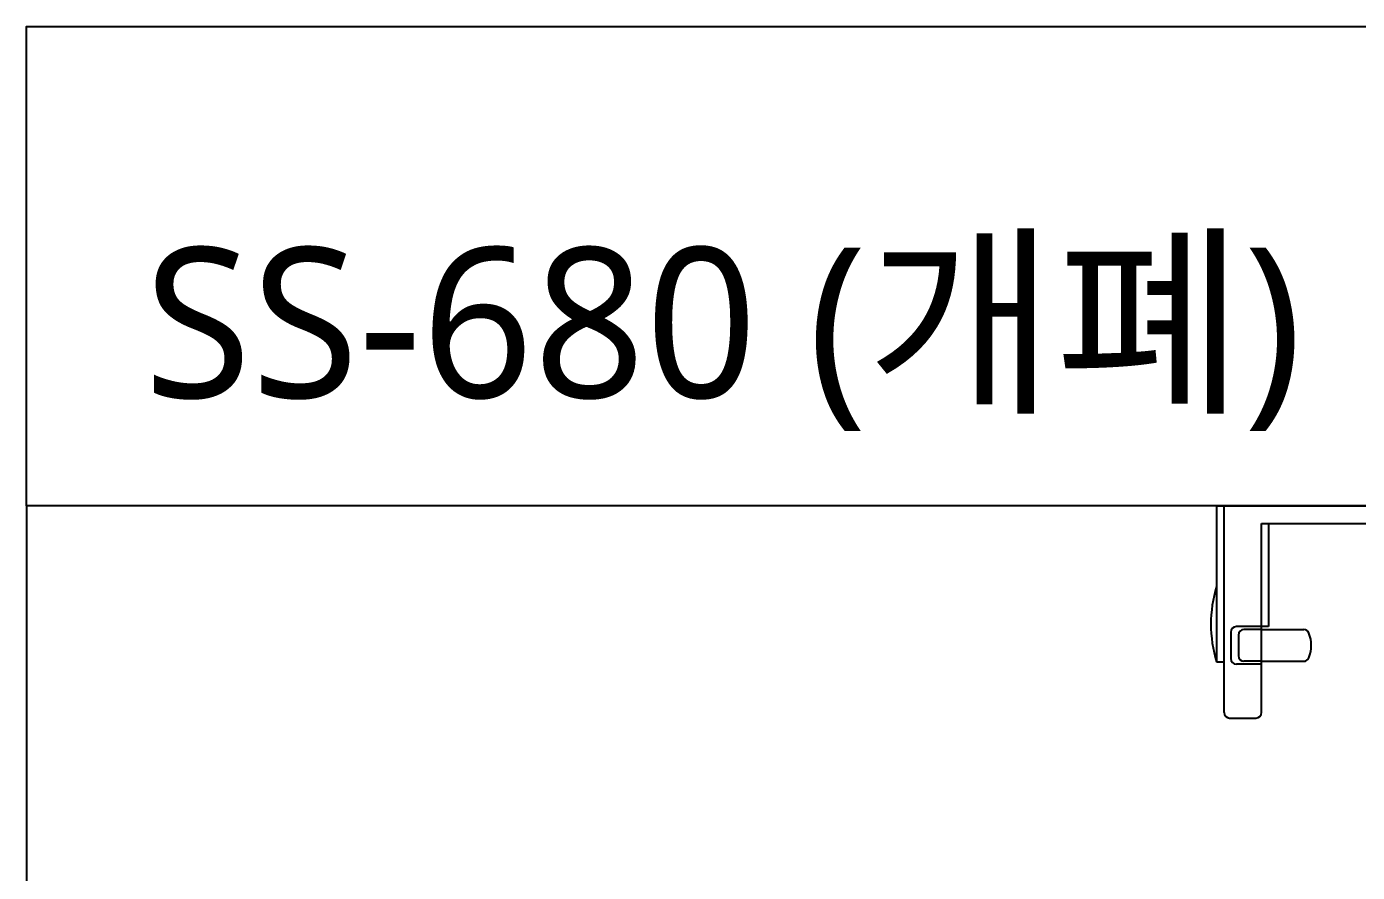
# Model space of a CAD drawing. Extents: x 8541 to 14664, y -60 to 2468.
# Drawn here: x 12028 to 12738, y 2017 to 2468 of the extents above; entities that cross this region are included whole.
import ezdxf

# ---------------------------------------------------------------- set-up
doc = ezdxf.new("R2010")
doc.units = 0
doc.header["$LTSCALE"] = 20
doc.header["$MEASUREMENT"] = 0
doc.layers.get('0').update_dxf_attribs({"linetype": 'CONTINUOUS'})
for name, color, linetype in [('3', 3, 'CONTINUOUS'), ('4', 4, 'CONTINUOUS'), ('6', 6, 'CONTINUOUS')]:
    doc.layers.add(name, color=color, linetype=linetype)
doc.styles.add('GHS', font='romans', dxfattribs={"bigfont": 'ghs'})

msp = doc.modelspace()

# ---------------------------------------------------------------- linework, layer by layer
at = {"layer": '3', "color": 7}
msp.add_lwpolyline([(12028.5, 2212.4), (12028.5, 2467.78), (14663.64, 2467.78), (14663.64, 287.37), (13956, 287.37)], dxfattribs=at)
at = {"layer": '4'}
for p, q in [((12662.5, 2212.4), (12834.5, 2212.4)), ((12662.5, 2212.4), (12662.5, 2129.4)), ((12666.5, 2102.4), (12666.5, 2212.4)), ((12686.5, 2203.1), (12810.5, 2203.1)), ((12686.5, 2102.4), (12686.5, 2203.1)), ((12690.27, 2203.1), (12690.27, 2148.1)), ((12670.13, 2145.1), (12670.13, 2131.1)), ((12686.5, 2148.1), (12673.13, 2148.1)), ((12674.13, 2143.6), (12674.13, 2132.6)), ((12686.5, 2146.6), (12677.13, 2146.6)), ((12690.27, 2148.1), (12686.5, 2148.1)), ((12686.5, 2146.6), (12708.95, 2146.6)), ((12662.5, 2129.4), (12666.5, 2129.4)), ((12686.5, 2128.1), (12673.13, 2128.1)), ((12686.5, 2129.6), (12677.13, 2129.6)), ((12686.5, 2129.6), (12708.95, 2129.6)), ((12669.5, 2099.4), (12683.5, 2099.4))]:
    msp.add_line(p, q, dxfattribs=at)
for centre, radius, start, end in [((12727.68, 2149.4), 68.18, 162.94091, 197.05909), ((12673.13, 2145.1), 3, 90, 180), ((12677.13, 2143.6), 3, 90, 180), ((12708.95, 2143.6), 3, 20.74303, 90), ((12694.43, 2138.1), 18.53, 339.25697, 20.74303), ((12673.13, 2131.1), 3, 180, 270), ((12677.13, 2132.6), 3, 180, 270), ((12708.95, 2132.6), 3, 270, 339.25697), ((12669.5, 2102.4), 3, 180, 270), ((12683.5, 2102.4), 3, 270, 0)]:
    msp.add_arc(centre, radius, start, end, dxfattribs=at)
at = {"layer": '6', "color": 6}
msp.add_lwpolyline([(13266, 2212.4), (12028.5, 2212.4), (12028.5, 287.37), (13956, 287.37), (13956, 1287.37)], dxfattribs=at)

# ---------------------------------------------------------------- texts
at = {"insert": (12091, 2350.07), "char_height": 80, "width": 1331.9451, "attachment_point": 1, "style": 'GHS'}
msp.add_mtext('{\\fNanumGothic|b0|i0|c0|p50;SS-680 (\\fNanumGothic|b0|i0|c129|p50;개폐)}', dxfattribs=at)

doc.saveas('drawing.dxf')
